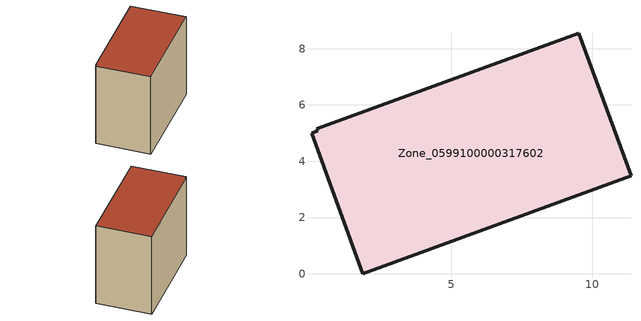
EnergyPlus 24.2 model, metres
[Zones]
Zone_0599100000317602
 floor ground (C_G): 0.03,5 0.24,5.08 0.21,5.16 9.53,8.55 11.38,3.49 1.85,0 z0
 wall outside (C_F): 11.38,3.49 9.53,8.55 0.21,5.16 0.24,5.08 0.03,5 1.85,0 11.38,3.49 z0:8.6
 roof outside (C_R): 0.24,5.08 0.03,5 1.85,0 11.38,3.49 9.53,8.55 0.21,5.16 z8.6
[BUILDING]
Pand.0599100000317602: North Axis=0; Terrain=City; Loads Convergence Tolerance Value=0.04; Temperature Convergence Tolerance Value=0.4; Solar Distribution=FullExterior; Maximum Number of Warmup Days=25; Minimum Number of Warmup Days=1
[Site:Location]
Rotterdam.The.Hague.AP_ZH_NLD Design_Conditions: Latitude=51.96; Longitude=4.45; Time Zone=1; Elevation=-4.5
[SITE:GROUNDTEMPERATURE:BUILDINGSURFACE]
18, 18, 18, 18, 18, 18, 18, 18, 18, 18, 18, 18
[MATERIAL] Thermal Absorptance=0.9; Solar Absorptance=0.7; Visible Absorptance=0.7
Name | Roughness | Thickness | Conductivity | Density | Specific Heat
G.TI.1992-2005 | MediumSmooth | 0.15 | 0.06 | 540 | 1210
F.TI.1992-2005 | Rough | 0.3 | 0.12 | 1920 | 840
R.TI.1992-2005 | MediumRough | 0.2 | 0.08 | 1500 | 1000
[CONSTRUCTION]
C_G: G.TI.1992-2005
C_F: F.TI.1992-2005
C_R: R.TI.1992-2005
[ZONE]
Zone_0599100000317602: Type=1; Multiplier=1; Ceiling Height=Autocalculate; Volume=Autocalculate; Floor Area=autocalculate; Part of Total Floor Area=Yes
[ZONEINFILTRATION:DESIGNFLOWRATE]
Infil_Zone_0599100000317602: Zone or ZoneList or Space or SpaceList=Zone_0599100000317602; Schedule=AlwaysOn; Design Flow Rate Calculation Method=Flow/Area; Flow Rate per Floor Area=0.0015; Constant Term Coefficient=1; Temperature Term Coefficient=0; Velocity Term Coefficient=0; Velocity Squared Term Coefficient=0
[HVACTEMPLATE:ZONE:IDEALLOADSAIRSYSTEM]
Zone_0599100000317602: Maximum Heating Supply Air Temperature=50; Minimum Cooling Supply Air Temperature=13; Maximum Heating Supply Air Humidity Ratio=0.0156; Minimum Cooling Supply Air Humidity Ratio=0.0077; Heating Limit=NoLimit; Cooling Limit=NoLimit; Dehumidification Control Type=ConstantSensibleHeatRatio; Cooling Sensible Heat Ratio=0.7; Dehumidification Setpoint=60; Humidification Control Type=None; Humidification Setpoint=30; Outdoor Air Method=None; Outdoor Air Flow Rate per Person=0.00944; Outdoor Air Flow Rate per Zone Floor Area=0; Outdoor Air Flow Rate per Zone=0; Demand Controlled Ventilation Type=None; Outdoor Air Economizer Type=NoEconomizer; Heat Recovery Type=None; Sensible Heat Recovery Effectiveness=0.7; Latent Heat Recovery Effectiveness=0.65
[ZONECONTROL:THERMOSTAT]
ThermostatControl_Zone_0599100000317602: Zone or ZoneList=Zone_0599100000317602; Control Type Schedule=DualSetpointControlType; Control 1=Thermostat_Zone_0599100000317602; Temperature Difference Between Cutout And Setpoint=0
[THERMOSTATSETPOINT:DUALSETPOINT]
Thermostat_Zone_0599100000317602: Heating Setpoint Temperature Schedule=HeatingSetpoint_Zone_0599100000317602; Cooling Setpoint Temperature Schedule=CoolingSetpoint_Zone_0599100000317602
[SCHEDULE:COMPACT]
HeatingSetpoint_Zone_0599100000317602: Through: 12/31, For: AllDays, Until: 24:00, 21
CoolingSetpoint_Zone_0599100000317602: Through: 12/31, For: AllDays, Until: 24:00, 24
DualSetpointControlType: Through: 12/31, For: AllDays, Until: 24:00, 4
AlwaysOn: Through: 12/31, For: AllDays, Until: 24:00, 1
